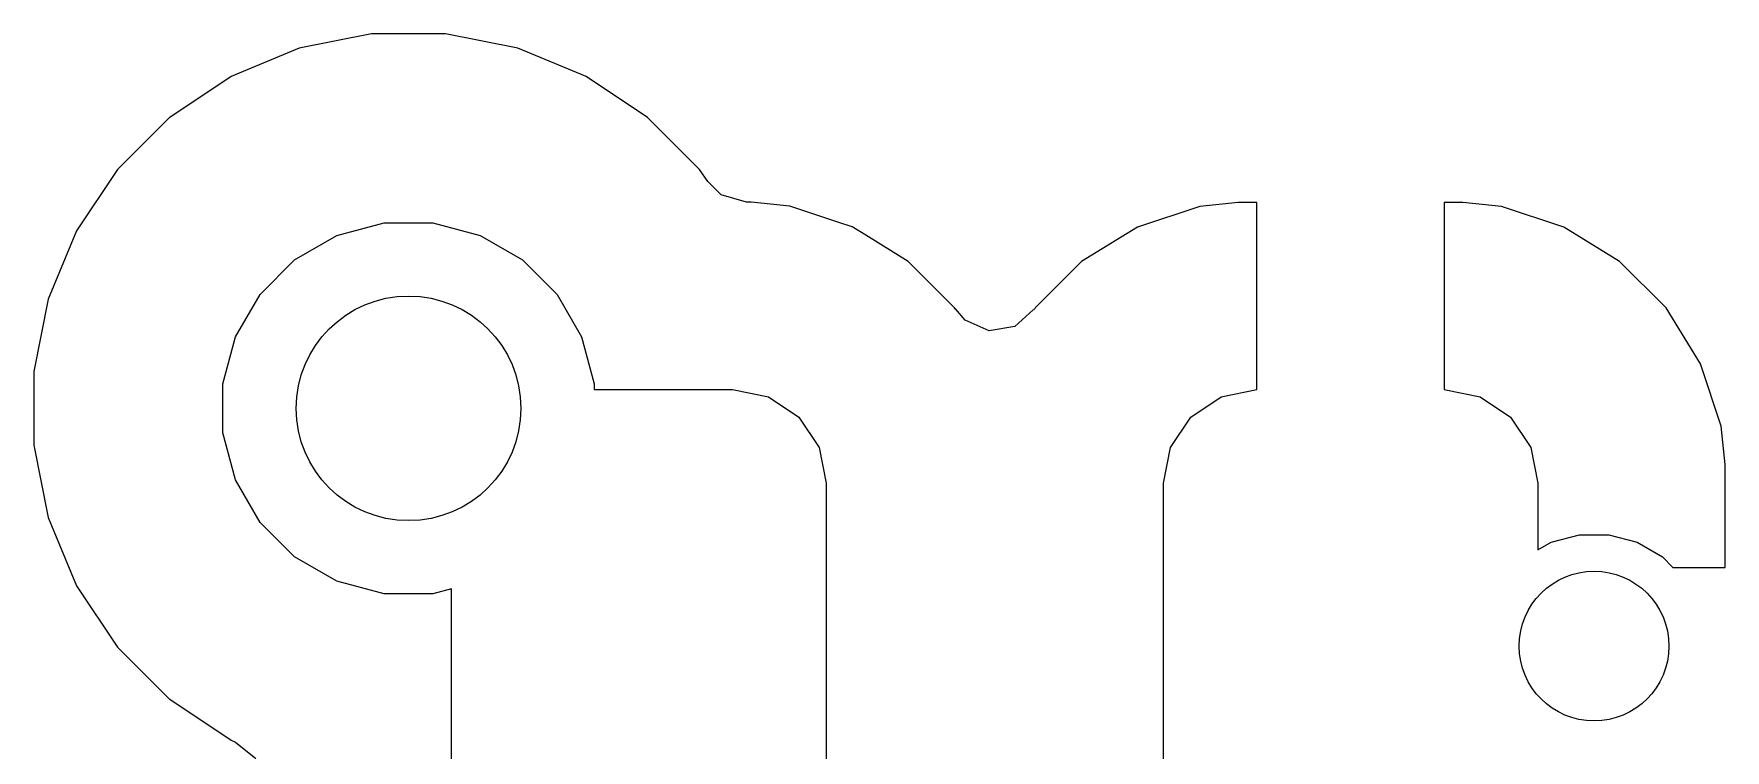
# Model space of a CAD drawing. Extents: x 1.91 to 4.47, y -4.27 to -2.07.
# Drawn here: x 3.8084 to 3.9862, y -3.159 to -3.0836 of the extents above; entities that cross this region are included whole.
import ezdxf

# ---------------------------------------------------------------- set-up
doc = ezdxf.new("R2010")
doc.units = 0
doc.header["$MEASUREMENT"] = 0
doc.layers.add('BLACK', color=7, linetype='CONTINUOUS')

msp = doc.modelspace()

# ---------------------------------------------------------------- linework, layer by layer
at = {"layer": 'BLACK', "linetype": 'CONTINUOUS'}
for p, q in [((3.84395, -3.08364), (3.83635, -3.08516)), ((3.84395, -3.08364), (3.84395, -3.08364)), ((3.85171, -3.08364), (3.84395, -3.08364)), ((3.85932, -3.08516), (3.85171, -3.08364)), ((3.85171, -3.08364), (3.85171, -3.08364)), ((3.83634, -3.08516), (3.82918, -3.08812)), ((3.83635, -3.08516), (3.83634, -3.08516)), ((3.86649, -3.08812), (3.85932, -3.08516)), ((3.85932, -3.08516), (3.85932, -3.08516)), ((3.82918, -3.08812), (3.82273, -3.09244)), ((3.82918, -3.08812), (3.82918, -3.08812)), ((3.87294, -3.09244), (3.86649, -3.08812)), ((3.86649, -3.08812), (3.86649, -3.08812)), ((3.82272, -3.09244), (3.81724, -3.09792)), ((3.82273, -3.09244), (3.82272, -3.09244)), ((3.87843, -3.09792), (3.87294, -3.09244)), ((3.87294, -3.09244), (3.87294, -3.09244)), ((3.81724, -3.09792), (3.81293, -3.10437)), ((3.81724, -3.09792), (3.81724, -3.09792)), ((3.87928, -3.09919), (3.87843, -3.09792)), ((3.87843, -3.09792), (3.87843, -3.09792)), ((3.8807, -3.10058), (3.87928, -3.09919)), ((3.88334, -3.10136), (3.8807, -3.10058)), ((3.88386, -3.10136), (3.88334, -3.10136)), ((3.88791, -3.10177), (3.88386, -3.10136)), ((3.88386, -3.10136), (3.88386, -3.10136)), ((3.89294, -3.10344), (3.88791, -3.10177)), ((3.88791, -3.10177), (3.88791, -3.10177)), ((3.931, -3.10179), (3.92444, -3.10396)), ((3.93504, -3.10138), (3.931, -3.10179)), ((3.93701, -3.10138), (3.93504, -3.10138)), ((3.93504, -3.10138), (3.93504, -3.10138)), ((3.93701, -3.12106), (3.93701, -3.10138)), ((3.93701, -3.10138), (3.93701, -3.10138)), ((3.95866, -3.10138), (3.95669, -3.10138)), ((3.95669, -3.10138), (3.95669, -3.12106)), ((3.9627, -3.10179), (3.95866, -3.10138)), ((3.96926, -3.10396), (3.9627, -3.10179)), ((3.9627, -3.10179), (3.9627, -3.10179)), ((3.8403, -3.10484), (3.84527, -3.10351)), ((3.84527, -3.10351), (3.8504, -3.10351)), ((3.8504, -3.10351), (3.85537, -3.10484)), ((3.89446, -3.10394), (3.89294, -3.10344)), ((3.8959, -3.10483), (3.89446, -3.10394)), ((3.89446, -3.10394), (3.89446, -3.10394)), ((3.81293, -3.10437), (3.80996, -3.11154)), ((3.81293, -3.10437), (3.81293, -3.10437)), ((3.83585, -3.10741), (3.8403, -3.10484)), ((3.85537, -3.10484), (3.85982, -3.10741)), ((3.90034, -3.10757), (3.8959, -3.10483)), ((3.92444, -3.10396), (3.91857, -3.10759)), ((3.92444, -3.10396), (3.92444, -3.10396)), ((3.97513, -3.10759), (3.96926, -3.10396)), ((3.96926, -3.10396), (3.96926, -3.10396)), ((3.83222, -3.11105), (3.83585, -3.10741)), ((3.85982, -3.10741), (3.86345, -3.11105)), ((3.90522, -3.11245), (3.90034, -3.10757)), ((3.91857, -3.10759), (3.91369, -3.11247)), ((3.98001, -3.11247), (3.97513, -3.10759)), ((3.82965, -3.1155), (3.83222, -3.11105)), ((3.86345, -3.11105), (3.86602, -3.1155)), ((3.80996, -3.11154), (3.80844, -3.11915)), ((3.80996, -3.11154), (3.80996, -3.11154)), ((3.9053, -3.11258), (3.90522, -3.11245)), ((3.90531, -3.11258), (3.9053, -3.11258)), ((3.90633, -3.11377), (3.90531, -3.11258)), ((3.9135, -3.11268), (3.91157, -3.11442)), ((3.91351, -3.11269), (3.9135, -3.11268)), ((3.91354, -3.11265), (3.91351, -3.11269)), ((3.91362, -3.11259), (3.91354, -3.11265)), ((3.91369, -3.11247), (3.91362, -3.11259)), ((3.91369, -3.11247), (3.91369, -3.11247)), ((3.98364, -3.11834), (3.98001, -3.11247)), ((3.90885, -3.11487), (3.90633, -3.11377)), ((3.91157, -3.11442), (3.90885, -3.11487)), ((3.82832, -3.12046), (3.82965, -3.1155)), ((3.86602, -3.1155), (3.86735, -3.12046)), ((3.80844, -3.11915), (3.80844, -3.11915)), ((3.80844, -3.11915), (3.80844, -3.12691)), ((3.98581, -3.12489), (3.98364, -3.11834)), ((3.98364, -3.11834), (3.98364, -3.11834)), ((3.82832, -3.1256), (3.82832, -3.12046)), ((3.86735, -3.12046), (3.86735, -3.12106)), ((3.86735, -3.12106), (3.88189, -3.12106)), ((3.88189, -3.12106), (3.88566, -3.12181)), ((3.93324, -3.12181), (3.93701, -3.12106)), ((3.95669, -3.12106), (3.96046, -3.12181)), ((3.88566, -3.12181), (3.88885, -3.12395)), ((3.93005, -3.12395), (3.93324, -3.12181)), ((3.96046, -3.12181), (3.96365, -3.12395)), ((3.88885, -3.12395), (3.89098, -3.12714)), ((3.92791, -3.12714), (3.93005, -3.12395)), ((3.96365, -3.12395), (3.96579, -3.12714)), ((3.98622, -3.12894), (3.98581, -3.12489)), ((3.80844, -3.12691), (3.80844, -3.12691)), ((3.80844, -3.12691), (3.80844, -3.12691)), ((3.80844, -3.12691), (3.80996, -3.13452)), ((3.82965, -3.13056), (3.82832, -3.1256)), ((3.89098, -3.12714), (3.89173, -3.13091)), ((3.92717, -3.13091), (3.92791, -3.12714)), ((3.96579, -3.12714), (3.96654, -3.13091)), ((3.83222, -3.13502), (3.82965, -3.13056)), ((3.98622, -3.13976), (3.98622, -3.12894)), ((3.98622, -3.12894), (3.98622, -3.12894)), ((3.89173, -3.13091), (3.89173, -3.16831)), ((3.92717, -3.16233), (3.92717, -3.13091)), ((3.96654, -3.13091), (3.96654, -3.13792)), ((3.80996, -3.13452), (3.80996, -3.13452)), ((3.80996, -3.13452), (3.81293, -3.14169)), ((3.83585, -3.13865), (3.83222, -3.13502)), ((3.96654, -3.13792), (3.96792, -3.13712)), ((3.96792, -3.13712), (3.9709, -3.13632)), ((3.9709, -3.13632), (3.97398, -3.13632)), ((3.97398, -3.13632), (3.97696, -3.13712)), ((3.97696, -3.13712), (3.97963, -3.13866)), ((3.8403, -3.14122), (3.83585, -3.13865)), ((3.97963, -3.13866), (3.98073, -3.13976)), ((3.84527, -3.14255), (3.8403, -3.14122)), ((3.98073, -3.13976), (3.98622, -3.13976)), ((3.81293, -3.14169), (3.81293, -3.14169)), ((3.81293, -3.14169), (3.81724, -3.14814)), ((3.8504, -3.14255), (3.84527, -3.14255)), ((3.85236, -3.14202), (3.8504, -3.14255)), ((3.85236, -3.16831), (3.85236, -3.14202)), ((3.81724, -3.14814), (3.81724, -3.14814)), ((3.81724, -3.14814), (3.82272, -3.15363)), ((3.82272, -3.15363), (3.82273, -3.15363)), ((3.82273, -3.15363), (3.82918, -3.15794)), ((3.82918, -3.15794), (3.82918, -3.15794)), ((3.82918, -3.15794), (3.82918, -3.15794)), ((3.82918, -3.15794), (3.82964, -3.15813)), ((3.82964, -3.15813), (3.83179, -3.15986))]:
    msp.add_line(p, q, dxfattribs=at)
at = {"layer": 'BLACK'}
for centre, radius in [((3.84783, -3.12303), 0.01181), ((3.97244, -3.14803), 0.00787)]:
    msp.add_circle(centre, radius, dxfattribs=at)

doc.saveas('drawing.dxf')
